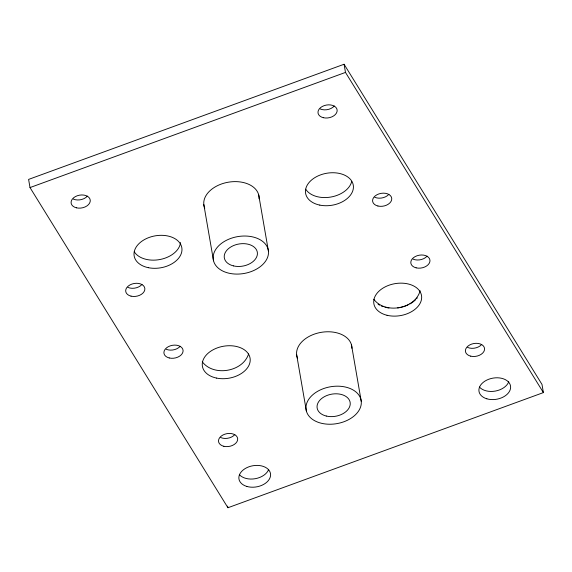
<?xml version="1.0" encoding="UTF-8"?>
<svg xmlns="http://www.w3.org/2000/svg" width="572" height="572" viewBox="0 0 572 572"><rect width="100%" height="100%" fill="white"/><g stroke="black" fill="none" stroke-linecap="round" stroke-linejoin="round"><path stroke-width="0.86" d="M420.141 290.755C415.186 309.159 385.106 314.436 373.802 299.278M248.591 353.939C242.957 371.857 213.485 376.905 202.281 361.776M344.072 64.257L28.6 179.408L30.009 187.573L227.928 507.743L543.4 392.592L541.991 384.427L344.072 64.257L345.481 72.415L543.4 392.592M30.009 187.573L345.481 72.415M351.523 345.066L361.261 401.394A27.906 18.704 -9.8 0 1 321.378 423.266A27.906 18.704 -9.8 0 1 318.275 390.962A27.906 18.704 -9.8 0 1 361.261 401.394M296.618 354.611L306.356 410.946M258.708 194.916L268.447 251.244A27.906 18.704 -9.8 0 1 228.557 273.116A27.906 18.704 -9.8 0 1 225.461 240.812A27.906 18.704 -9.8 0 1 268.447 251.244M203.804 204.461L213.535 260.796M227.649 506.113L227.928 507.743M508.73 381.76A16.002 10.725 -9.8 0 1 495.366 391.069A16.002 10.725 -9.8 0 1 479.458 387.065M268.697 469.376A16.002 10.725 -9.8 0 1 255.341 478.685A16.002 10.725 -9.8 0 1 239.425 474.681M334.27 105.999A9.674 6.485 -9.8 0 1 320.213 108.959M87.38 196.125A9.674 6.485 -9.8 0 1 73.323 199.077M388.867 194.323A9.674 6.485 -9.8 0 1 374.81 197.283M141.978 284.448A9.674 6.485 -9.8 0 1 127.921 287.401M427.091 256.149A9.674 6.485 -9.8 0 1 413.034 259.109M180.201 346.274A9.674 6.485 -9.8 0 1 166.137 349.227M481.688 344.473A9.674 6.485 -9.8 0 1 467.631 347.433M234.799 434.598A9.674 6.485 -9.8 0 1 220.742 437.551M180.502 242.557A24.181 16.216 -9.8 0 1 160.26 259.459A24.181 16.216 -9.8 0 1 134.284 251.794M351.708 181.453A24.181 16.216 -9.8 0 1 330.645 197.075A24.181 16.216 -9.8 0 1 305.734 189.21M417.295 297.869A24.539 16.452 -9.8 0 1 416.523 298.784M415.672 299.671A24.539 16.452 -9.8 0 1 414.764 300.529M414.278 300.951A24.539 16.452 -9.8 0 1 409.881 303.954M408.015 304.905A24.539 16.452 -9.8 0 1 404.704 306.242M404.018 306.47A24.539 16.452 -9.8 0 1 402.624 306.892M401.923 307.078A24.539 16.452 -9.8 0 1 400.493 307.414M399.778 307.564A24.539 16.452 -9.8 0 1 397.604 307.915M388.974 307.986A24.539 16.452 -9.8 0 1 386.922 307.664M386.257 307.536A24.539 16.452 -9.8 0 1 384.949 307.221M383.061 306.649A24.539 16.452 -9.8 0 1 381.281 305.948M379.622 305.141A24.539 16.452 -9.8 0 1 378.099 304.218M297.597 358.408A27.906 18.704 -9.8 0 1 320.527 332.461A27.906 18.704 -9.8 0 1 351.923 348.305M204.776 208.258A27.906 18.704 -9.8 0 1 228.192 182.225A27.906 18.704 -9.8 0 1 259.08 198.813M486.851 398.806A16.002 10.725 -9.8 0 0 510.632 387.187A16.002 10.725 -9.8 0 0 486.801 380.087A16.002 10.725 -9.8 0 0 486.851 398.806M246.818 486.429A16.002 10.725 -9.8 0 0 270.599 474.803A16.002 10.725 -9.8 0 0 246.768 467.703A16.002 10.725 -9.8 0 0 246.818 486.429M470.735 356.163A9.674 6.485 -9.8 0 0 484.563 348.584A9.674 6.485 -9.8 0 0 469.662 344.966A9.674 6.485 -9.8 0 0 470.735 356.163M223.845 446.289A9.674 6.485 -9.8 0 0 237.673 438.703A9.674 6.485 -9.8 0 0 222.773 435.085A9.674 6.485 -9.8 0 0 223.845 446.289M169.248 357.965A9.674 6.485 -9.8 0 0 183.076 350.379A9.674 6.485 -9.8 0 0 168.175 346.761A9.674 6.485 -9.8 0 0 169.248 357.965M416.137 267.839A9.674 6.485 -9.8 0 0 429.965 260.26A9.674 6.485 -9.8 0 0 415.065 256.642A9.674 6.485 -9.8 0 0 416.137 267.839M377.92 206.013A9.674 6.485 -9.8 0 0 391.741 198.434A9.674 6.485 -9.8 0 0 376.841 194.816A9.674 6.485 -9.8 0 0 377.92 206.013M131.024 296.139A9.674 6.485 -9.8 0 0 144.852 288.553A9.674 6.485 -9.8 0 0 129.951 284.935A9.674 6.485 -9.8 0 0 131.024 296.139M76.426 207.815A9.674 6.485 -9.8 0 0 90.254 200.229A9.674 6.485 -9.8 0 0 75.354 196.611A9.674 6.485 -9.8 0 0 76.426 207.815M323.316 117.689A9.674 6.485 -9.8 0 0 337.144 110.11A9.674 6.485 -9.8 0 0 322.243 106.492A9.674 6.485 -9.8 0 0 323.316 117.689M233.462 265.894A16.745 11.225 -9.8 0 0 257.393 252.774A16.745 11.225 -9.8 0 0 231.603 246.511A16.745 11.225 -9.8 0 0 233.462 265.894M326.283 416.044A16.745 11.225 -9.8 0 0 350.214 402.924A16.745 11.225 -9.8 0 0 324.424 396.661A16.745 11.225 -9.8 0 0 326.283 416.044M319.784 205.105A24.181 16.216 -9.8 0 0 353.281 185.206A24.181 16.216 -9.8 0 0 315.236 177.391A24.181 16.216 -9.8 0 0 319.784 205.105M148.334 267.689A24.181 16.216 -9.8 0 0 181.832 247.79A24.181 16.216 -9.8 0 0 143.786 239.975A24.181 16.216 -9.8 0 0 148.334 267.689M216.581 378.092A24.181 16.216 -9.8 0 0 250.078 358.201A24.181 16.216 -9.8 0 0 212.033 350.379A24.181 16.216 -9.8 0 0 216.581 378.092M387.037 315.279A24.181 16.216 -9.8 0 0 421.621 296.353A24.181 16.216 -9.8 0 0 384.391 287.28A24.181 16.216 -9.8 0 0 387.037 315.279"/></g></svg>
